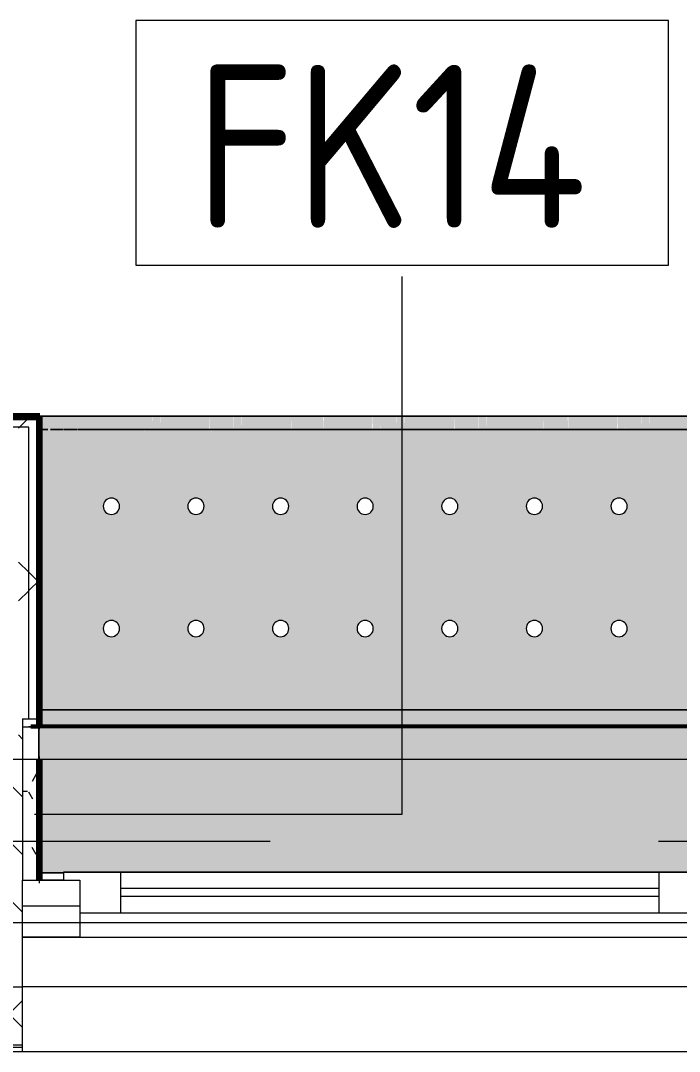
# Model space of a CAD drawing. Header units: millimetres. Extents: x -4060 to 187734, y -8553 to 29000.
# Drawn here: x 30207 to 31015, y -258 to 1006 of the extents above; entities that cross this region are included whole.
import ezdxf

# ---------------------------------------------------------------- set-up
doc = ezdxf.new("R2010")
doc.units = ezdxf.units.MM
doc.linetypes.add('Осевая', pattern=[3175, 635, -476.25, 1587.5, -476.25])
for name, color, linetype, lineweight in [('A-GLAZ', 7, 'Continuous', 9), ('A-GLAZ-1', 7, 'Continuous', 13), ('A-WALL', 7, 'Continuous', 9), ('A-WALL-IDEN', 7, 'Continuous', 9), ('I-WALL', 7, 'Continuous', 9), ('Оси-2', 7, 'Осевая', 9)]:
    doc.layers.add(name, color=color, linetype=linetype, lineweight=lineweight)
for name, color, linetype, lineweight, true_color in [('A-WALL-1', 7, 'Continuous', 9, 0xc0c0c0), ('I-WALL-17', 7, 'Continuous', 80, 0xffd2ff), ('I-WALL-4', 7, 'Continuous', 9, 0xc0c0c0), ('I-WALL-5', 7, 'Continuous', 9, 0xcbc7bf), ('I-WALL-7', 7, 'Continuous', 80, 0xff80c0), ('I-WALL-8', 7, 'Continuous', 53, 0xff80c0), ('I-WALL-9', 7, 'Continuous', 53, 0xeaa7bf), ('S-WALL-ANLY', 7, 'Continuous', 13, 0x008040), ('S-WALL-ANLY-1', 7, 'Continuous', 5, 0x008040), ('Знаки-2', 9, 'Continuous', 9, 0x808080), ('Знаки-3', 7, 'Continuous', 9, 0xd1cabb), ('Знаки-5', 7, 'Continuous', 9, 0xc1bbaf), ('Знаки-6', 7, 'Continuous', 9, 0xaba79f), ('Знаки-7', 7, 'Continuous', 9, 0xd5cdbe), ('Знаки-8', 7, 'Continuous', 9, 0xccc5b7), ('Знаки-9', 7, 'Continuous', 9, 0xd4ccbd)]:
    doc.layers.add(name, color=color, linetype=linetype, lineweight=lineweight, true_color=true_color)
doc.layers.add('Знаки-4', color=7, linetype='Continuous', lineweight=9, transparency=0.5)
doc.styles.add('GOST Common', font='GOST_Common.ttf', dxfattribs={"width": 0.9, "height": 200})
pattern_1 = [(45, (0, 0), (-106.066, 106.066), []), (135, (0, 0), (-106.066, -106.066), [])]

# ---------------------------------------------------------------- blocks, each defined once
blk = doc.blocks.new('120_Окно_СКБ_2Ст - 120_Окно_СКБ_2Ст 2800х2500_створка_-22445922-План отделки стен 1 этажа в осях 1-12')
at = {"layer": 'A-GLAZ'}
for p, q in [((1400, -57), (-1400, -57)), ((620, -107), (1280, -107)), ((1280, -117), (620, -117)), ((1350, -127), (1380, -127))]:
    blk.add_line(p, q, dxfattribs=at)
at = {"layer": 'A-GLAZ-1'}
for p, q in [((1330, -127), (1330, -57)), ((1330, -57), (1400, -57)), ((1400, -57), (1400, -127)), ((1330, -87), (570, -87)), ((620, -137), (620, -87)), ((1280, -137), (1280, -87)), ((1330, -127), (1330, -87)), ((550, -137), (1350, -137)), ((1350, -137), (550, -137)), ((1400, -127), (1330, -127)), ((1350, -127), (1330, -127)), ((1350, -137), (1350, -127))]:
    blk.add_line(p, q, dxfattribs=at)
blk = doc.blocks.new('Зашивка радиатора_ с перфорацией М4 - Зашивка радиатора_ с перфорацией М4-30943701-План отделки стен 1 этажа в осях 1-12')
at = {"layer": 'Знаки-4'}
for points in [[(2300, 380), (2300, 379), (-430, 379), (-430, 180), (2330, 180), (2330, 380)], [(1598.4, -163.9), (1591, -163.9), (1591.3, -179.9), (1611, -179.9), (1610.7, -163.9), (1601, -163.9)], [(1701, -163.9), (1691, -163.9), (1691.3, -179.9), (1711, -179.9), (1710.7, -163.9), (1703.6, -163.9)], [(1792.3, -163.9), (1791, -163.9), (1791.3, -179.9), (1811, -179.9), (1810.7, -163.9), (1793.9, -163.9)], [(1898.4, -163.9), (1891, -163.9), (1891.3, -179.9), (1911, -179.9), (1910.7, -163.9), (1901, -163.9)], [(2011, -163.9), (1991, -163.9), (1991.3, -179.9), (2011, -179.9)], [(2103.6, -163.9), (2091, -163.9), (2091.3, -179.9), (2111, -179.9), (2110.7, -163.9), (2106, -163.9)], [(2210.7, -163.9), (2191, -164.7), (2191.3, -179.9), (2211, -179.9), (2211, -163.9)]]:
    blk.add_hatch(color=256, dxfattribs=at).paths.add_polyline_path(points)
h = blk.add_hatch(color=256, dxfattribs=at)
h.paths.add_polyline_path([(62.5, 180), (-430, 180), (-430, -163.9), (2330, -163.9), (2330, 180), (154.4, 180)])
h.paths.add_polyline_path([(892.5, 90.4), (897.5, 89), (901.2, 85.4), (902.5, 80.4), (901.2, 75.4), (897.5, 71.7), (892.5, 70.4), (887.5, 71.7), (883.8, 75.4), (882.5, 80.4), (883.8, 85.4), (887.5, 89), (889.9, 90)])
h.paths.add_polyline_path([(2033.7, 90.4), (2038.7, 89), (2042.4, 85.4), (2043.7, 80.4), (2042.4, 75.4), (2038.7, 71.7), (2033.7, 70.4), (2028.7, 71.7), (2025.1, 75.4), (2023.7, 80.4), (2025.1, 85.4), (2028.7, 89), (2031.2, 90)])
h.paths.add_polyline_path([(996.2, 90.4), (1001.2, 89), (1004.9, 85.4), (1006.2, 80.4), (1004.9, 75.4), (1001.2, 71.7), (996.2, 70.4), (991.2, 71.7), (987.6, 75.4), (986.2, 80.4), (987.6, 85.4), (991.2, 89), (993.7, 90)])
h.paths.add_polyline_path([(2137.5, 90.4), (2142.5, 89), (2146.2, 85.4), (2147.5, 80.4), (2146.2, 75.4), (2142.5, 71.7), (2137.5, 70.4), (2132.5, 71.7), (2128.8, 75.4), (2127.5, 80.4), (2128.8, 85.4), (2132.5, 89), (2134.9, 90)])
h.paths.add_polyline_path([(1100, 90.4), (1105, 89), (1108.7, 85.4), (1110, 80.4), (1108.7, 75.4), (1105, 71.7), (1100, 70.4), (1095, 71.7), (1091.3, 75.4), (1090, 80.4), (1091.3, 85.4), (1095, 89), (1097.4, 90)])
h.paths.add_polyline_path([(685, 90.4), (690, 89), (693.7, 85.4), (695, 80.4), (693.7, 75.4), (690, 71.7), (685, 70.4), (680, 71.7), (676.3, 75.4), (675, 80.4), (676.3, 85.4), (680, 89), (682.4, 90)])
h.paths.add_polyline_path([(788.7, 90.4), (793.7, 89), (797.4, 85.4), (798.7, 80.4), (797.4, 75.4), (793.7, 71.7), (788.7, 70.4), (783.7, 71.7), (780.1, 75.4), (778.7, 80.4), (780.1, 85.4), (783.7, 89), (786.2, 90)])
h.paths.add_polyline_path([(581.2, 90.4), (586.2, 89), (589.9, 85.4), (591.2, 80.4), (589.9, 75.4), (586.2, 71.7), (581.2, 70.4), (576.2, 71.7), (572.6, 75.4), (571.2, 80.4), (572.6, 85.4), (576.2, 89), (578.7, 90)])
h.paths.add_polyline_path([(373.7, 90.4), (378.7, 89), (382.4, 85.4), (383.7, 80.4), (382.4, 75.4), (378.7, 71.7), (373.7, 70.4), (368.7, 71.7), (365.1, 75.4), (363.7, 80.4), (365.1, 85.4), (368.7, 89), (371.2, 90)])
h.paths.add_polyline_path([(1203.7, 90.4), (1208.7, 89), (1212.4, 85.4), (1213.7, 80.4), (1212.4, 75.4), (1208.7, 71.7), (1203.7, 70.4), (1198.7, 71.7), (1195.1, 75.4), (1193.7, 80.4), (1195.1, 85.4), (1198.7, 89), (1201.2, 90)])
h.paths.add_polyline_path([(1307.5, 90.4), (1312.5, 89), (1316.2, 85.4), (1317.5, 80.4), (1316.2, 75.4), (1312.5, 71.7), (1307.5, 70.4), (1302.5, 71.7), (1298.8, 75.4), (1297.5, 80.4), (1298.8, 85.4), (1302.5, 89), (1304.9, 90)])
h.paths.add_polyline_path([(477.5, 90.4), (482.5, 89), (486.2, 85.4), (487.5, 80.4), (486.2, 75.4), (482.5, 71.7), (477.5, 70.4), (472.5, 71.7), (468.8, 75.4), (467.5, 80.4), (468.8, 85.4), (472.5, 89), (474.9, 90)])
h.paths.add_polyline_path([(2241.2, 90.4), (2246.2, 89), (2249.9, 85.4), (2251.2, 80.4), (2249.9, 75.4), (2246.2, 71.7), (2241.2, 70.4), (2236.2, 71.7), (2232.6, 75.4), (2231.2, 80.4), (2232.6, 85.4), (2236.2, 89), (2238.7, 90)])
h.paths.add_polyline_path([(1411.2, 90.4), (1416.2, 89), (1419.9, 85.4), (1421.2, 80.4), (1419.9, 75.4), (1416.2, 71.7), (1411.2, 70.4), (1406.2, 71.7), (1402.6, 75.4), (1401.2, 80.4), (1402.6, 85.4), (1406.2, 89), (1408.7, 90)])
h.paths.add_polyline_path([(-248.8, 90.4), (-243.1, 88.5), (-240.1, 85.4), (-238.8, 80.4), (-240.1, 75.4), (-243.8, 71.7), (-248.8, 70.4), (-253.8, 71.7), (-257.4, 75.4), (-258.8, 80.4), (-257.4, 85.4), (-253.8, 89), (-251.3, 90)])
h.paths.add_polyline_path([(-352.5, 90.4), (-347.5, 89), (-343.8, 85.4), (-342.5, 80.4), (-343.8, 75.4), (-347.5, 71.7), (-352.5, 70.4), (-357.5, 71.7), (-361.2, 75.4), (-362.5, 80.4), (-361.2, 85.4), (-357.5, 89), (-355.1, 90)])
h.paths.add_polyline_path([(-41.3, 90.4), (-36.3, 89), (-32.6, 85.4), (-31.3, 80.4), (-32.6, 75.4), (-36.3, 71.7), (-41.3, 70.4), (-46.3, 71.7), (-49.9, 75.4), (-51.3, 80.4), (-49.9, 85.4), (-46.3, 89), (-43.8, 90)])
h.paths.add_polyline_path([(1930, 90.4), (1935, 89), (1938.7, 85.4), (1940, 80.4), (1938.7, 75.4), (1935, 71.7), (1930, 70.4), (1925, 71.7), (1921.3, 75.4), (1920, 80.4), (1921.3, 85.4), (1925, 89), (1927.4, 90)])
h.paths.add_polyline_path([(-145, 90.4), (-139.5, 88.6), (-136.3, 85.4), (-135, 80.4), (-136.3, 75.4), (-140, 71.7), (-145, 70.4), (-150, 71.7), (-153.7, 75.4), (-155, 80.4), (-153.7, 85.4), (-150, 89), (-147.6, 90)])
h.paths.add_polyline_path([(166.2, 90.4), (171.2, 89), (174.9, 85.4), (176.2, 80.4), (174.9, 75.4), (171.2, 71.7), (166.2, 70.4), (161.2, 71.7), (157.6, 75.4), (156.2, 80.4), (157.6, 85.4), (161.2, 89), (163.7, 90)])
h.paths.add_polyline_path([(1515, 90.4), (1520, 89), (1523.7, 85.4), (1525, 80.4), (1523.7, 75.4), (1520, 71.7), (1515, 70.4), (1510, 71.7), (1506.3, 75.4), (1505, 80.4), (1506.3, 85.4), (1510, 89), (1513, 90.1)])
h.paths.add_polyline_path([(1618.7, 90.4), (1623.7, 89), (1627.4, 85.4), (1628.7, 80.4), (1627.4, 75.4), (1623.7, 71.7), (1618.7, 70.4), (1613.7, 71.7), (1610.1, 75.4), (1608.7, 80.4), (1610.1, 85.4), (1613.7, 89), (1616.2, 90)])
h.paths.add_polyline_path([(270, 90.4), (275, 89), (278.7, 85.4), (280, 80.4), (278.7, 75.4), (275, 71.7), (270, 70.4), (265, 71.7), (261.3, 75.4), (260, 80.4), (261.3, 85.4), (265, 89), (267.4, 90)])
h.paths.add_polyline_path([(62.5, 90.4), (67.5, 89), (71.2, 85.4), (72.5, 80.4), (71.2, 75.4), (67.5, 71.7), (62.5, 70.4), (57.5, 71.7), (53.8, 75.4), (52.5, 80.4), (53.8, 85.4), (57.5, 89), (59.9, 90)])
h.paths.add_polyline_path([(1722.5, 90.4), (1727.5, 89), (1731.2, 85.4), (1732.5, 80.4), (1731.2, 75.4), (1727.5, 71.7), (1722.5, 70.4), (1717.5, 71.7), (1713.8, 75.4), (1712.5, 80.4), (1713.8, 85.4), (1717.5, 89), (1719.9, 90)])
h.paths.add_polyline_path([(1826.2, 90.4), (1831.2, 89), (1834.9, 85.4), (1836.2, 80.4), (1834.9, 75.4), (1831.2, 71.7), (1826.2, 70.4), (1821.2, 71.7), (1817.6, 75.4), (1816.2, 80.4), (1817.6, 85.4), (1821.2, 89), (1823.7, 90)])
h.paths.add_polyline_path([(1826.2, -59.6), (1831.2, -61), (1834.9, -64.6), (1836.2, -69.6), (1834.9, -74.6), (1831.2, -78.3), (1826.2, -79.6), (1821.2, -78.3), (1817.6, -74.6), (1816.2, -69.6), (1817.6, -64.6), (1821.2, -61), (1823.7, -60)])
h.paths.add_polyline_path([(1203.7, -59.6), (1208.7, -61), (1212.4, -64.6), (1213.7, -69.6), (1212.4, -74.6), (1208.7, -78.3), (1203.7, -79.6), (1198.7, -78.3), (1195.1, -74.6), (1193.7, -69.6), (1195.1, -64.6), (1198.7, -61), (1201.2, -60)])
h.paths.add_polyline_path([(2241.2, -59.6), (2246.2, -61), (2249.9, -64.6), (2251.2, -69.6), (2249.9, -74.6), (2246.2, -78.3), (2241.2, -79.6), (2236.2, -78.3), (2232.6, -74.6), (2231.2, -69.6), (2232.6, -64.6), (2236.2, -61), (2238.7, -60)])
h.paths.add_polyline_path([(-352.5, -59.6), (-347.5, -61), (-343.8, -64.6), (-342.5, -69.6), (-343.8, -74.6), (-347.5, -78.3), (-352.5, -79.6), (-357.5, -78.3), (-361.2, -74.6), (-362.5, -69.6), (-361.2, -64.6), (-357.5, -61), (-355.1, -60)])
h.paths.add_polyline_path([(892.5, -59.6), (897.5, -61), (901.2, -64.6), (902.5, -69.6), (901.2, -74.6), (897.5, -78.3), (892.1, -79.6), (887.2, -78.1), (883.8, -74.6), (882.5, -69.6), (883.8, -64.6), (887.5, -61), (889.9, -60)])
h.paths.add_polyline_path([(-248.8, -59.6), (-243.8, -61), (-240.1, -64.6), (-238.8, -69.6), (-240.1, -74.6), (-243.8, -78.3), (-248.8, -79.6), (-254.1, -78.1), (-257.4, -74.6), (-258.8, -69.6), (-257.4, -64.6), (-253.8, -61), (-251.3, -60)])
h.paths.add_polyline_path([(996.2, -59.6), (1001.2, -61), (1004.9, -64.6), (1006.2, -69.6), (1004.9, -74.6), (1001.2, -78.3), (996.2, -79.6), (991.2, -78.3), (987.6, -74.6), (986.2, -69.6), (987.6, -64.6), (991.2, -61), (993.7, -60)])
h.paths.add_polyline_path([(1100, -59.6), (1105, -61), (1108.7, -64.6), (1110, -69.6), (1108.7, -74.6), (1105, -78.3), (1100, -79.6), (1095, -78.3), (1091.3, -74.6), (1090, -69.6), (1091.3, -64.6), (1095, -61), (1097.4, -60)])
h.paths.add_polyline_path([(1618.7, -59.6), (1623.7, -61), (1627.4, -64.6), (1628.7, -69.6), (1627.4, -74.6), (1623.7, -78.3), (1618.7, -79.6), (1613.7, -78.3), (1610.1, -74.6), (1608.7, -69.6), (1610.1, -64.6), (1613.7, -61), (1616.2, -60)])
h.paths.add_polyline_path([(1411.2, -59.6), (1416.2, -61), (1419.9, -64.6), (1421.2, -69.6), (1419.9, -74.6), (1416.2, -78.3), (1411.2, -79.6), (1406.2, -78.3), (1402.6, -74.6), (1401.2, -69.6), (1402.6, -64.6), (1406.2, -61), (1408.7, -60)])
h.paths.add_polyline_path([(1515, -59.6), (1520, -61), (1523.7, -64.6), (1525, -69.6), (1523.7, -74.6), (1520, -78.3), (1515, -79.6), (1510, -78.3), (1506.3, -74.6), (1505, -69.6), (1506.3, -64.6), (1510, -61), (1513, -59.9)])
h.paths.add_polyline_path([(1722.5, -59.6), (1727.5, -61), (1731.2, -64.6), (1732.5, -69.6), (1731.2, -74.6), (1727.5, -78.3), (1722.5, -79.6), (1717.5, -78.3), (1713.8, -74.6), (1712.5, -69.6), (1713.8, -64.6), (1717.5, -61), (1719.9, -60)])
h.paths.add_polyline_path([(2137.5, -59.6), (2142.5, -61), (2146.2, -64.6), (2147.5, -69.6), (2146.2, -74.6), (2142.5, -78.3), (2137.5, -79.6), (2132.5, -78.3), (2128.8, -74.6), (2127.5, -69.6), (2128.8, -64.6), (2132.5, -61), (2134.9, -60)])
h.paths.add_polyline_path([(1307.5, -59.6), (1312.5, -61), (1316.2, -64.6), (1317.5, -69.6), (1316.2, -74.6), (1312.5, -78.3), (1307.5, -79.6), (1302.5, -78.3), (1298.8, -74.6), (1297.5, -69.6), (1298.8, -64.6), (1302.5, -61), (1304.9, -60)])
h.paths.add_polyline_path([(788.7, -59.6), (793.7, -61), (797.4, -64.6), (798.7, -69.6), (797.4, -74.6), (793.7, -78.3), (788.7, -79.6), (783.4, -78.1), (780.1, -74.6), (778.7, -69.6), (780.1, -64.6), (783.7, -61), (786.2, -60)])
h.paths.add_polyline_path([(2033.7, -59.6), (2038.7, -61), (2042.4, -64.6), (2043.7, -69.6), (2042.4, -74.6), (2038.7, -78.3), (2033.7, -79.6), (2028.7, -78.3), (2025.1, -74.6), (2023.7, -69.6), (2025.1, -64.6), (2028.7, -61), (2031.2, -60)])
h.paths.add_polyline_path([(-145, -59.6), (-140, -61), (-136.3, -64.6), (-135, -69.6), (-136.3, -74.6), (-140, -78.3), (-145, -79.6), (-150, -78.3), (-153.7, -74.6), (-155, -69.6), (-153.7, -64.6), (-150, -61), (-147.6, -60)])
h.paths.add_polyline_path([(477.5, -59.6), (482.5, -61), (486.2, -64.6), (487.5, -69.6), (486.2, -74.6), (482.5, -78.3), (477.5, -79.6), (472.2, -78.1), (468.8, -74.6), (467.5, -69.6), (468.8, -64.6), (472.5, -61), (474.9, -60)])
h.paths.add_polyline_path([(-41.3, -59.6), (-36.3, -61), (-32.6, -64.6), (-31.3, -69.6), (-32.6, -74.6), (-36.3, -78.3), (-41.3, -79.6), (-46.6, -78.1), (-49.9, -74.6), (-51.3, -69.6), (-49.9, -64.6), (-46.3, -61), (-43.8, -60)])
h.paths.add_polyline_path([(166.2, -59.6), (171.2, -61), (174.9, -64.6), (176.2, -69.6), (174.9, -74.6), (171.2, -78.3), (166.2, -79.6), (160.9, -78.1), (157.6, -74.6), (156.2, -69.6), (157.6, -64.6), (161.2, -61), (163.7, -60)])
h.paths.add_polyline_path([(581.2, -59.6), (586.2, -61), (589.9, -64.6), (591.2, -69.6), (589.9, -74.6), (586.2, -78.3), (581.2, -79.6), (575.9, -78.1), (572.6, -74.6), (571.2, -69.6), (572.6, -64.6), (576.2, -61), (578.9, -59.9)])
h.paths.add_polyline_path([(270, -59.6), (275, -61), (278.7, -64.6), (280, -69.6), (278.7, -74.6), (275, -78.3), (269.6, -79.6), (264.7, -78.1), (261.3, -74.6), (260, -69.6), (261.3, -64.6), (265, -61), (267.4, -60)])
h.paths.add_polyline_path([(373.7, -59.6), (378.7, -61), (382.4, -64.6), (383.7, -69.6), (382.4, -74.6), (378.7, -78.3), (373.3, -79.6), (368.4, -78.1), (365.1, -74.6), (363.7, -69.6), (365.1, -64.6), (368.7, -61), (371.2, -60)])
h.paths.add_polyline_path([(62.5, -59.6), (67.5, -61), (71.2, -64.6), (72.5, -69.6), (71.2, -74.6), (67.5, -78.3), (62.5, -79.6), (57.2, -78.1), (53.8, -74.6), (52.5, -69.6), (53.8, -64.6), (57.5, -61), (59.9, -60)])
h.paths.add_polyline_path([(685, -59.6), (690, -61), (693.7, -64.6), (695, -69.6), (693.7, -74.6), (690, -78.3), (684.6, -79.6), (679.7, -78.1), (676.3, -74.6), (675, -69.6), (676.3, -64.6), (680, -61), (682.4, -60)])
h.paths.add_polyline_path([(1930, -59.6), (1935, -61), (1938.7, -64.6), (1940, -69.6), (1938.7, -74.6), (1935, -78.3), (1930, -79.6), (1925, -78.3), (1921.3, -74.6), (1920, -69.6), (1921.3, -64.6), (1925, -61), (1927.4, -60)])
h = blk.add_hatch(color=256, dxfattribs=at)
h.paths.add_polyline_path([(1081, -163.9), (1021, -163.9), (1021, -179.9), (1081, -179.9)])
h.paths.add_polyline_path([(2318, -163.9), (2221, -164.5), (2221, -179.9), (2330, -179), (2330, -163.9), (2318.5, -163.9)])
h.paths.add_polyline_path([(1681, -163.9), (1621, -163.9), (1621, -179.9), (1681, -179.9)])
h.paths.add_polyline_path([(-368, -163.9), (-430, -163.9), (-429.1, -179.9), (-319, -179.9), (-319, -163.9), (-362.2, -163.9)])
h.paths.add_polyline_path([(1481, -163.9), (1421, -163.9), (1421, -179.9), (1481, -179.9)])
h.paths.add_polyline_path([(1581, -163.9), (1521, -163.9), (1521, -179.9), (1581, -179.9)])
h.paths.add_polyline_path([(1381, -163.9), (1321, -163.9), (1321, -179.9), (1381, -179.9)])
h.paths.add_polyline_path([(1767.8, -163.9), (1721, -163.9), (1721, -179.9), (1781, -179.9), (1781, -163.9)])
h.paths.add_polyline_path([(1281, -163.9), (1221, -163.9), (1221, -179.9), (1281, -179.9)])
h.paths.add_polyline_path([(1852.7, -163.9), (1821, -163.9), (1821, -179.9), (1881, -179.9), (1881, -163.9)])
h.paths.add_polyline_path([(-279, -163.9), (-279, -179.9), (-219, -179.9), (-219, -163.9), (-270.2, -163.9)])
h.paths.add_polyline_path([(1181, -163.9), (1121, -163.9), (1121, -179.9), (1181, -179.9)])
h.paths.add_polyline_path([(1930, -163.9), (1921, -163.9), (1921, -179.9), (1981, -179.9), (1981, -163.9), (1937.6, -163.9)])
h.paths.add_polyline_path([(-179, -163.9), (-179, -179.9), (-119, -179.9), (-119, -163.9), (-147.6, -163.9)])
h.paths.add_polyline_path([(-79, -163.9), (-79, -179.9), (-19, -179.9), (-19, -163.9), (-41.3, -163.9)])
h.paths.add_polyline_path([(21, -163.9), (21, -179.9), (81, -179.9), (81, -163.9), (62.5, -163.9)])
h.paths.add_polyline_path([(121, -163.9), (121, -179.9), (181, -179.9), (181, -163.9), (154.4, -163.9)])
h.paths.add_polyline_path([(221, -163.9), (221, -179.9), (281, -179.9), (281, -163.9), (239.3, -163.9)])
h.paths.add_polyline_path([(321, -163.9), (321, -179.9), (381, -179.9), (381, -163.9), (324.2, -163.9)])
h.paths.add_polyline_path([(421, -163.9), (421, -179.9), (481, -179.9), (481, -163.9), (477.5, -163.9)])
h.paths.add_polyline_path([(2181, -163.9), (2121, -164.2), (2121, -179.9), (2181, -179.9), (2181, -165.3)])
h.paths.add_polyline_path([(521, -163.9), (521, -179.9), (581, -179.9), (581, -163.9), (578.9, -163.9)])
h.paths.add_polyline_path([(2021, -163.9), (2021, -179.9), (2081, -179.9), (2081, -163.9), (2022.5, -163.9)])
h.paths.add_polyline_path([(621, -163.9), (621, -179.9), (681, -179.9), (681, -163.9), (663.9, -163.9)])
h.paths.add_polyline_path([(721, -163.9), (721, -179.9), (781, -179.9), (781, -163.9), (748.8, -163.9)])
h.paths.add_polyline_path([(921, -163.9), (921, -179.9), (981, -179.9), (981, -163.9)])
h.paths.add_polyline_path([(821, -163.9), (821, -179.9), (881, -179.9), (881, -163.9), (833.7, -163.9)])
h = blk.add_hatch(color=256, dxfattribs=at)
h.paths.add_polyline_path([(1583.7, -163.9), (1581, -163.9), (1581.7, -179.9), (1591, -179.9), (1591, -163.9), (1586.9, -163.9)])
h.paths.add_polyline_path([(1611, -163.9), (1611, -179.9), (1621, -179.9), (1620.3, -163.9), (1615.1, -163.9)])
h = blk.add_hatch(color=256, dxfattribs=at)
h.paths.add_polyline_path([(1683.7, -163.9), (1681, -163.9), (1681.7, -179.9), (1691, -179.9), (1691, -163.9), (1686.9, -163.9)])
h.paths.add_polyline_path([(1720.3, -163.9), (1711, -163.9), (1711, -179.9), (1721, -179.9), (1721, -163.9)])
h = blk.add_hatch(color=256, dxfattribs=at)
h.paths.add_polyline_path([(1811, -163.9), (1811, -179.9), (1821, -179.9), (1820.3, -163.9), (1815.1, -163.9)])
h.paths.add_polyline_path([(1786.9, -163.9), (1781, -163.9), (1781.7, -179.9), (1791, -179.9), (1791, -163.9)])
h = blk.add_hatch(color=256, dxfattribs=at)
h.paths.add_polyline_path([(1915.1, -163.9), (1911, -163.9), (1911, -179.9), (1921, -179.9), (1920.3, -163.9), (1918.3, -163.9)])
h.paths.add_polyline_path([(1886.9, -163.9), (1881, -163.9), (1881.7, -179.9), (1891, -179.9), (1891, -163.9)])
h = blk.add_hatch(color=256, dxfattribs=at)
h.paths.add_polyline_path([(2015.1, -163.9), (2011, -163.9), (2011, -179.9), (2021, -179.9), (2020.3, -163.9), (2018.3, -163.9)])
h.paths.add_polyline_path([(1991, -163.9), (1981, -163.9), (1981.7, -179.9), (1991, -179.9)])
h = blk.add_hatch(color=256, dxfattribs=at)
h.paths.add_polyline_path([(2111, -163.9), (2111, -179.9), (2121, -179.9), (2120.3, -163.9), (2115.1, -163.9)])
h.paths.add_polyline_path([(2086.9, -163.9), (2081, -163.9), (2081.7, -179.9), (2091, -179.9), (2091, -163.9)])
h = blk.add_hatch(color=256, dxfattribs=at)
h.paths.add_polyline_path([(2221, -163.9), (2211, -163.9), (2211, -179.9), (2221, -179.9), (2221, -164.5)])
h.paths.add_polyline_path([(2183.7, -163.9), (2181, -163.9), (2181.7, -179.9), (2191, -179.9), (2191, -163.9), (2186.9, -163.9)])
at = {"layer": 'Знаки-2'}
for p, q in [((2330, 380), (2300, 380)), ((2330, 191), (2330, 241)), ((-430, 180), (2330, 180)), ((2330, 180), (-430, 180)), ((-430, -179.9), (2330.2, -179.9))]:
    blk.add_line(p, q, dxfattribs=at)
for centre, start, end in [((1618.7, 80.4), 0, 180), ((1722.5, 80.4), 0, 180), ((1826.2, 80.4), 0, 180), ((1930, 80.4), 0, 180), ((2033.7, 80.4), 0, 180), ((2137.5, 80.4), 0, 180), ((2241.2, 80.4), 0, 180), ((1618.7, 80.4), 180, 0), ((1722.5, 80.4), 180, 0), ((1826.2, 80.4), 180, 360), ((1930, 80.4), 180, 0), ((2033.7, 80.4), 180, 0), ((2137.5, 80.4), 180, 0), ((2241.2, 80.4), 180, 0), ((1618.7, -69.6), 0, 180), ((1722.5, -69.6), 0, 180), ((1826.2, -69.6), 0, 180), ((1930, -69.6), 0, 180), ((2033.7, -69.6), 0, 180), ((2137.5, -69.6), 0, 180), ((2241.2, -69.6), 0, 180), ((1618.7, -69.6), 180, 0), ((1722.5, -69.6), 180, 0), ((1826.2, -69.6), 180, 0), ((1930, -69.6), 180, 0), ((2033.7, -69.6), 180, 0), ((2137.5, -69.6), 180, 0), ((2241.2, -69.6), 180, 0)]:
    blk.add_arc(centre, 10, start, end, dxfattribs=at)
at = {"layer": 'Знаки-3'}
for p, q in [((1591, -163.9), (1581.7, -163.9)), ((1591, -163.9), (1595.8, -163.9)), ((1595.8, -163.9), (1591, -163.9)), ((1596, -163.9), (1606, -163.9)), ((1606, -163.9), (1596, -163.9)), ((1606.2, -163.9), (1611, -163.9)), ((1611, -163.9), (1606.2, -163.9)), ((1620.3, -163.9), (1611, -163.9)), ((1682.9, -163.9), (1681.7, -163.9)), ((1691, -163.9), (1683.7, -163.9)), ((1691, -163.9), (1695.8, -163.9)), ((1695.8, -163.9), (1691, -163.9)), ((1696, -163.9), (1706, -163.9)), ((1706, -163.9), (1696, -163.9)), ((1706.2, -163.9), (1711, -163.9)), ((1711, -163.9), (1706.2, -163.9)), ((1720.3, -163.9), (1711, -163.9)), ((1791, -163.9), (1781.7, -163.9)), ((1792.3, -163.9), (1795.8, -163.9)), ((1795.8, -163.9), (1792.3, -163.9)), ((1796, -163.9), (1806, -163.9)), ((1806, -163.9), (1796, -163.9)), ((1806.2, -163.9), (1809.7, -163.9)), ((1809.7, -163.9), (1806.2, -163.9)), ((1820.3, -163.9), (1811, -163.9)), ((1891, -163.9), (1881.7, -163.9)), ((1891, -163.9), (1893.9, -163.9)), ((1891.3, -163.9), (1891, -163.9)), ((1895.8, -163.9), (1891.3, -163.9)), ((1893.9, -163.9), (1895.8, -163.9)), ((1896, -163.9), (1903.6, -163.9)), ((1898.4, -163.9), (1896, -163.9)), ((1906, -163.9), (1898.4, -163.9)), ((1903.6, -163.9), (1906, -163.9)), ((1906.2, -163.9), (1911, -163.9)), ((1908.1, -163.9), (1906.2, -163.9)), ((1911, -163.9), (1908.1, -163.9)), ((1920.3, -163.9), (1911, -163.9)), ((1991, -163.9), (1981.7, -163.9)), ((1991, -163.9), (1995.8, -163.9)), ((1995.8, -163.9), (1991, -163.9)), ((1996, -163.9), (2006, -163.9)), ((2006, -163.9), (1996, -163.9)), ((2006.2, -163.9), (2011, -163.9)), ((2011, -163.9), (2006.2, -163.9)), ((2020.3, -163.9), (2011, -163.9)), ((2091, -163.9), (2081.7, -163.9)), ((2092.3, -163.9), (2095.8, -163.9)), ((2095.8, -163.9), (2092.3, -163.9)), ((2096, -163.9), (2101, -163.9)), ((2106, -163.9), (2096, -163.9)), ((2101, -163.9), (2106, -163.9)), ((2106.2, -163.9), (2107.5, -163.9)), ((2107.5, -163.9), (2106.2, -163.9)), ((2108.1, -163.9), (2109.7, -163.9)), ((2109.7, -163.9), (2108.1, -163.9)), ((2117.4, -163.9), (2111, -163.9)), ((2120.3, -163.9), (2118.3, -163.9)), ((2183.6, -163.9), (2181.7, -163.9)), ((2191, -163.9), (2183.7, -163.9)), ((2191, -163.9), (2192.3, -163.9)), ((2192.3, -163.9), (2191, -163.9)), ((2192.3, -163.9), (2195.8, -163.9)), ((2195.8, -163.9), (2192.3, -163.9)), ((2196, -163.9), (2200.2, -163.9)), ((2198.4, -163.9), (2196, -163.9)), ((2200.2, -163.9), (2198.4, -163.9)), ((2201, -163.9), (2206, -163.9)), ((2206, -163.9), (2201, -163.9)), ((2206.2, -163.9), (2211, -163.9)), ((2211, -163.9), (2206.2, -163.9)), ((2220.3, -163.9), (2211, -163.9)), ((1581.7, -179.9), (1591, -179.9)), ((1591, -179.9), (1595.8, -179.9)), ((1591.3, -179.9), (1591, -179.9)), ((1595.8, -179.9), (1591.3, -179.9)), ((1596, -179.9), (1598.4, -179.9)), ((1598.4, -179.9), (1596, -179.9)), ((1598.4, -179.9), (1606, -179.9)), ((1606, -179.9), (1598.4, -179.9)), ((1606.2, -179.9), (1610.7, -179.9)), ((1611, -179.9), (1606.2, -179.9)), ((1610.7, -179.9), (1611, -179.9)), ((1611, -179.9), (1620.3, -179.9)), ((1681.7, -179.9), (1682.9, -179.9)), ((1683.7, -179.9), (1691, -179.9)), ((1691, -179.9), (1695.8, -179.9)), ((1691.3, -179.9), (1691, -179.9)), ((1695.8, -179.9), (1691.3, -179.9)), ((1696, -179.9), (1706, -179.9)), ((1698.4, -179.9), (1696, -179.9)), ((1706, -179.9), (1698.4, -179.9)), ((1706.2, -179.9), (1711, -179.9)), ((1708.1, -179.9), (1706.2, -179.9)), ((1711, -179.9), (1708.1, -179.9)), ((1711, -179.9), (1720.3, -179.9)), ((1781.7, -179.9), (1791, -179.9)), ((1792.3, -179.9), (1795.8, -179.9)), ((1795.8, -179.9), (1792.3, -179.9)), ((1796, -179.9), (1806, -179.9)), ((1806, -179.9), (1796, -179.9)), ((1806.2, -179.9), (1809.7, -179.9)), ((1809.7, -179.9), (1806.2, -179.9)), ((1811, -179.9), (1820.3, -179.9)), ((1881.7, -179.9), (1891, -179.9)), ((1891, -179.9), (1895.8, -179.9)), ((1895.8, -179.9), (1891, -179.9)), ((1896, -179.9), (1898.4, -179.9)), ((1906, -179.9), (1896, -179.9)), ((1898.4, -179.9), (1906, -179.9)), ((1906.2, -179.9), (1908.1, -179.9)), ((1911, -179.9), (1906.2, -179.9)), ((1908.1, -179.9), (1911, -179.9)), ((1911, -179.9), (1920.3, -179.9)), ((1981.7, -179.9), (1991, -179.9)), ((1991, -179.9), (1995.8, -179.9)), ((1995.8, -179.9), (1991, -179.9)), ((1996, -179.9), (2006, -179.9)), ((2006, -179.9), (1996, -179.9)), ((2006.2, -179.9), (2011, -179.9)), ((2011, -179.9), (2006.2, -179.9)), ((2011, -179.9), (2020.3, -179.9)), ((2081.7, -179.9), (2091, -179.9)), ((2092.3, -179.9), (2095.8, -179.9)), ((2095.8, -179.9), (2092.3, -179.9)), ((2096, -179.9), (2106, -179.9)), ((2106, -179.9), (2096, -179.9)), ((2106.2, -179.9), (2107.5, -179.9)), ((2107.5, -179.9), (2106.2, -179.9)), ((2108.1, -179.9), (2109.7, -179.9)), ((2109.7, -179.9), (2108.1, -179.9)), ((2111, -179.9), (2120.3, -179.9)), ((2181.7, -179.9), (2191, -179.9)), ((2191, -179.9), (2192.3, -179.9)), ((2191.3, -179.9), (2191, -179.9)), ((2192.3, -179.9), (2191.3, -179.9)), ((2192.3, -179.9), (2195.8, -179.9)), ((2193.9, -179.9), (2192.3, -179.9)), ((2195.8, -179.9), (2193.9, -179.9)), ((2196, -179.9), (2206, -179.9)), ((2198.4, -179.9), (2196, -179.9)), ((2201, -179.9), (2198.4, -179.9)), ((2203.6, -179.9), (2201, -179.9)), ((2206, -179.9), (2203.6, -179.9)), ((2206.2, -179.9), (2211, -179.9)), ((2208.1, -179.9), (2206.2, -179.9)), ((2209.7, -179.9), (2208.1, -179.9)), ((2211, -179.9), (2209.7, -179.9)), ((2211, -179.9), (2220.3, -179.9))]:
    blk.add_line(p, q, dxfattribs=at)
at = {"layer": 'Знаки-5'}
for p, q in [((2330, 380), (2330, 241)), ((2330, 191), (2330, 180)), ((2330, 180), (-430, 180)), ((-430, 180), (2330, 180)), ((1581, -163.9), (1521, -163.9)), ((1581, -163.9), (1583.7, -163.9)), ((1591, -163.9), (1581, -163.9)), ((1583.7, -163.9), (1591, -163.9)), ((1591, -163.9), (1611, -163.9)), ((1611, -163.9), (1591, -163.9)), ((1611, -163.9), (1621, -163.9)), ((1621, -163.9), (1611, -163.9)), ((1681, -163.9), (1621, -163.9)), ((1681, -163.9), (1721, -163.9)), ((1721, -163.9), (1681, -163.9)), ((1781, -163.9), (1721, -163.9)), ((1781, -163.9), (1818.3, -163.9)), ((1801, -163.9), (1781, -163.9)), ((1818.3, -163.9), (1801, -163.9)), ((1818.3, -163.9), (1821, -163.9)), ((1821, -163.9), (1818.3, -163.9)), ((1881, -163.9), (1821, -163.9)), ((1881, -163.9), (1891, -163.9)), ((1891, -163.9), (1881, -163.9)), ((1891, -163.9), (1911, -163.9)), ((1911, -163.9), (1891, -163.9)), ((1911, -163.9), (1921, -163.9)), ((1921, -163.9), (1911, -163.9)), ((1981, -163.9), (1921, -163.9)), ((1981, -163.9), (2021, -163.9)), ((2021, -163.9), (1981, -163.9)), ((2081, -163.9), (2021, -163.9)), ((2081, -163.9), (2117.5, -163.9)), ((2117.5, -163.9), (2081, -163.9)), ((2118.3, -163.9), (2121, -163.9)), ((2121, -163.9), (2118.3, -163.9)), ((2181, -163.9), (2121, -163.9)), ((2181, -163.9), (2183.6, -163.9)), ((2183.6, -163.9), (2181, -163.9)), ((2183.7, -163.9), (2191, -163.9)), ((2191, -163.9), (2183.7, -163.9)), ((2191, -163.9), (2200.2, -163.9)), ((2200.2, -163.9), (2191, -163.9)), ((2201, -163.9), (2209.7, -163.9)), ((2211, -163.9), (2201, -163.9)), ((2209.7, -163.9), (2211, -163.9)), ((2211, -163.9), (2221, -163.9)), ((2221, -163.9), (2211, -163.9)), ((2282.9, -163.9), (2221, -163.9)), ((2299.2, -163.9), (2283.5, -163.9)), ((2315.7, -163.9), (2300, -163.9)), ((2330, -163.9), (2319, -163.9)), ((1521, -179.9), (1581, -179.9)), ((1581, -179.9), (1583.7, -179.9)), ((1591, -179.9), (1581, -179.9)), ((1583.7, -179.9), (1591, -179.9)), ((1591, -179.9), (1611, -179.9)), ((1611, -179.9), (1591, -179.9)), ((1611, -179.9), (1621, -179.9)), ((1621, -179.9), (1611, -179.9)), ((1621, -179.9), (1681, -179.9)), ((1681, -179.9), (1721, -179.9)), ((1721, -179.9), (1681, -179.9)), ((1721, -179.9), (1781, -179.9)), ((1781, -179.9), (1821, -179.9)), ((1821, -179.9), (1781, -179.9)), ((1821, -179.9), (1881, -179.9)), ((1881, -179.9), (1891, -179.9)), ((1891, -179.9), (1881, -179.9)), ((1891, -179.9), (1911, -179.9)), ((1901, -179.9), (1891, -179.9)), ((1911, -179.9), (1901, -179.9)), ((1911, -179.9), (1921, -179.9)), ((1921, -179.9), (1911, -179.9)), ((1921, -179.9), (1981, -179.9)), ((1981, -179.9), (2021, -179.9)), ((2021, -179.9), (1981, -179.9)), ((2021, -179.9), (2081, -179.9)), ((2081, -179.9), (2121, -179.9)), ((2121, -179.9), (2081, -179.9)), ((2121, -179.9), (2181, -179.9)), ((2181, -179.9), (2191, -179.9)), ((2191, -179.9), (2181, -179.9)), ((2191, -179.9), (2192.3, -179.9)), ((2211, -179.9), (2191, -179.9)), ((2192.3, -179.9), (2203.6, -179.9)), ((2203.6, -179.9), (2211, -179.9)), ((2211, -179.9), (2221, -179.9)), ((2221, -179.9), (2211, -179.9)), ((2221, -179.9), (2330, -179.9))]:
    blk.add_line(p, q, dxfattribs=at)
at = {"layer": 'Знаки-6'}
for p, q in [((2300, 380), (2330, 380)), ((2330, 241), (2330, 191)), ((-384.5, -163.9), (2282.9, -163.9)), ((2283.5, -163.9), (2299.2, -163.9)), ((2300, -163.9), (2315.7, -163.9)), ((2319, -163.9), (2330, -163.9)), ((2330.2, -179.9), (-430, -179.9)), ((2330, -179.9), (-430, -179.9))]:
    blk.add_line(p, q, dxfattribs=at)
for centre, start, end in [((1618.7, 80.4), 0, 180), ((1722.5, 80.4), 0, 180), ((1826.2, 80.4), 0, 180), ((1930, 80.4), 0, 180), ((2033.7, 80.4), 0, 180), ((2137.5, 80.4), 0, 180), ((2241.2, 80.4), 0, 180), ((1618.7, 80.4), 180, 360), ((1722.5, 80.4), 180, 360), ((1826.2, 80.4), 180, 360), ((1930, 80.4), 180, 360), ((2033.7, 80.4), 180, 360), ((2137.5, 80.4), 180, 360), ((2241.2, 80.4), 180, 360), ((1618.7, -69.6), 0, 180), ((1722.5, -69.6), 0, 180), ((1826.2, -69.6), 0, 180), ((1930, -69.6), 0, 180), ((2033.7, -69.6), 0, 180), ((2137.5, -69.6), 0, 180), ((2241.2, -69.6), 0, 180), ((1618.7, -69.6), 180, 360), ((1722.5, -69.6), 180, 360), ((1826.2, -69.6), 180, 360), ((1930, -69.6), 180, 360), ((2033.7, -69.6), 180, 360), ((2137.5, -69.6), 180, 360), ((2241.2, -69.6), 180, 360)]:
    blk.add_arc(centre, 10, start, end, dxfattribs=at)
at = {"layer": 'Знаки-7'}
for p, q in [((1595.8, -163.9), (1592.3, -163.9)), ((1606, -163.9), (1596, -163.9)), ((1609.7, -163.9), (1606.2, -163.9)), ((1695.8, -163.9), (1692.3, -163.9)), ((1706, -163.9), (1696, -163.9)), ((1709.7, -163.9), (1706.2, -163.9)), ((1795.8, -163.9), (1792.3, -163.9)), ((1806, -163.9), (1796, -163.9)), ((1809.7, -163.9), (1806.2, -163.9)), ((1895.8, -163.9), (1892.3, -163.9)), ((1906, -163.9), (1896, -163.9)), ((1909.7, -163.9), (1906.2, -163.9)), ((1995.8, -163.9), (1992.3, -163.9)), ((2006, -163.9), (1996, -163.9)), ((2009.7, -163.9), (2006.2, -163.9)), ((2095.8, -163.9), (2092.3, -163.9)), ((2106, -163.9), (2096, -163.9)), ((2107.4, -163.9), (2106.2, -163.9)), ((2109.7, -163.9), (2108.1, -163.9)), ((2192.3, -163.9), (2192.3, -163.9)), ((2192.3, -163.9), (2192.3, -163.9)), ((2195.8, -163.9), (2192.4, -163.9)), ((2200.2, -163.9), (2196, -163.9)), ((2206, -163.9), (2201, -163.9)), ((2209.7, -163.9), (2206.2, -163.9)), ((1592.3, -179.9), (1595.8, -179.9)), ((1596, -179.9), (1606, -179.9)), ((1606.2, -179.9), (1609.7, -179.9)), ((1692.3, -179.9), (1695.8, -179.9)), ((1696, -179.9), (1706, -179.9)), ((1706.2, -179.9), (1709.7, -179.9)), ((1792.3, -179.9), (1795.8, -179.9)), ((1796, -179.9), (1806, -179.9)), ((1806.2, -179.9), (1809.7, -179.9)), ((1892.3, -179.9), (1895.8, -179.9)), ((1896, -179.9), (1906, -179.9)), ((1906.2, -179.9), (1909.7, -179.9)), ((1992.3, -179.9), (1995.8, -179.9)), ((1996, -179.9), (2006, -179.9)), ((2006.2, -179.9), (2009.7, -179.9)), ((2092.3, -179.9), (2095.8, -179.9)), ((2096, -179.9), (2106, -179.9)), ((2106.2, -179.9), (2107.4, -179.9)), ((2108.1, -179.9), (2109.7, -179.9)), ((2192.3, -179.9), (2192.3, -179.9)), ((2192.3, -179.9), (2192.3, -179.9)), ((2192.4, -179.9), (2195.8, -179.9)), ((2196, -179.9), (2206, -179.9)), ((2206.2, -179.9), (2209.7, -179.9))]:
    blk.add_line(p, q, dxfattribs=at)
at = {"layer": 'Знаки-8'}
for p, q in [((1581, -163.9), (1591, -163.9)), ((1591, -163.9), (1581, -163.9)), ((1592.3, -163.9), (1595.8, -163.9)), ((1595.8, -163.9), (1592.3, -163.9)), ((1596, -163.9), (1606, -163.9)), ((1606, -163.9), (1596, -163.9)), ((1606.2, -163.9), (1609.7, -163.9)), ((1609.7, -163.9), (1606.2, -163.9)), ((1611, -163.9), (1621, -163.9)), ((1621, -163.9), (1611, -163.9)), ((1681, -163.9), (1691, -163.9)), ((1691, -163.9), (1681, -163.9)), ((1691, -163.9), (1695.8, -163.9)), ((1695.8, -163.9), (1691, -163.9)), ((1696, -163.9), (1706, -163.9)), ((1706, -163.9), (1696, -163.9)), ((1706.2, -163.9), (1711, -163.9)), ((1711, -163.9), (1706.2, -163.9)), ((1711, -163.9), (1721, -163.9)), ((1721, -163.9), (1711, -163.9)), ((1781, -163.9), (1791, -163.9)), ((1791, -163.9), (1781, -163.9)), ((1791, -163.9), (1795.8, -163.9)), ((1795.8, -163.9), (1791, -163.9)), ((1796, -163.9), (1806, -163.9)), ((1806, -163.9), (1796, -163.9)), ((1806.2, -163.9), (1811, -163.9)), ((1811, -163.9), (1806.2, -163.9)), ((1811, -163.9), (1821, -163.9)), ((1821, -163.9), (1811, -163.9)), ((1881, -163.9), (1891, -163.9)), ((1891, -163.9), (1881, -163.9)), ((1892.3, -163.9), (1895.8, -163.9)), ((1895.8, -163.9), (1892.3, -163.9)), ((1896, -163.9), (1906, -163.9)), ((1906, -163.9), (1896, -163.9)), ((1906.2, -163.9), (1909.7, -163.9)), ((1909.7, -163.9), (1906.2, -163.9)), ((1911, -163.9), (1921, -163.9)), ((1921, -163.9), (1911, -163.9)), ((1981, -163.9), (1991, -163.9)), ((1991, -163.9), (1981, -163.9)), ((1991, -163.9), (1995.8, -163.9)), ((1995.8, -163.9), (1991, -163.9)), ((1996, -163.9), (2006, -163.9)), ((2006, -163.9), (1996, -163.9)), ((2006.2, -163.9), (2011, -163.9)), ((2011, -163.9), (2006.2, -163.9)), ((2011, -163.9), (2021, -163.9)), ((2021, -163.9), (2011, -163.9)), ((2081, -163.9), (2091, -163.9)), ((2091, -163.9), (2081, -163.9)), ((2091, -163.9), (2095.8, -163.9)), ((2095.8, -163.9), (2091, -163.9)), ((2096, -163.9), (2106, -163.9)), ((2106, -163.9), (2096, -163.9)), ((2106.2, -163.9), (2111, -163.9)), ((2111, -163.9), (2106.2, -163.9)), ((2111, -163.9), (2117.5, -163.9)), ((2117.5, -163.9), (2111, -163.9)), ((2118.3, -163.9), (2121, -163.9)), ((2121, -163.9), (2118.3, -163.9)), ((2181, -163.9), (2183.6, -163.9)), ((2183.6, -163.9), (2181, -163.9)), ((2183.7, -163.9), (2191, -163.9)), ((2191, -163.9), (2183.7, -163.9)), ((2192.3, -163.9), (2195.8, -163.9)), ((2195.8, -163.9), (2192.3, -163.9)), ((2196, -163.9), (2200.2, -163.9)), ((2200.2, -163.9), (2196, -163.9)), ((2201, -163.9), (2206, -163.9)), ((2206, -163.9), (2201, -163.9)), ((2206.2, -163.9), (2209.7, -163.9)), ((2209.7, -163.9), (2206.2, -163.9)), ((2211, -163.9), (2221, -163.9)), ((2221, -163.9), (2211, -163.9)), ((2330, -163.9), (2330, -179)), ((1581, -179.9), (1591, -179.9)), ((1591, -179.9), (1581, -179.9)), ((1592.3, -179.9), (1595.8, -179.9)), ((1595.8, -179.9), (1592.3, -179.9)), ((1596, -179.9), (1606, -179.9)), ((1606, -179.9), (1596, -179.9)), ((1606.2, -179.9), (1609.7, -179.9)), ((1609.7, -179.9), (1606.2, -179.9)), ((1611, -179.9), (1621, -179.9)), ((1621, -179.9), (1611, -179.9)), ((1681, -179.9), (1691, -179.9)), ((1691, -179.9), (1681, -179.9)), ((1691, -179.9), (1695.8, -179.9)), ((1695.8, -179.9), (1691, -179.9)), ((1696, -179.9), (1706, -179.9)), ((1706, -179.9), (1696, -179.9)), ((1706.2, -179.9), (1711, -179.9)), ((1711, -179.9), (1706.2, -179.9)), ((1711, -179.9), (1721, -179.9)), ((1721, -179.9), (1711, -179.9)), ((1781, -179.9), (1791, -179.9)), ((1791, -179.9), (1781, -179.9)), ((1791, -179.9), (1795.8, -179.9)), ((1795.8, -179.9), (1791, -179.9)), ((1796, -179.9), (1806, -179.9)), ((1806, -179.9), (1796, -179.9)), ((1806.2, -179.9), (1811, -179.9)), ((1811, -179.9), (1806.2, -179.9)), ((1811, -179.9), (1821, -179.9)), ((1821, -179.9), (1811, -179.9)), ((1881, -179.9), (1891, -179.9)), ((1891, -179.9), (1881, -179.9)), ((1892.3, -179.9), (1895.8, -179.9)), ((1895.8, -179.9), (1892.3, -179.9)), ((1896, -179.9), (1906, -179.9)), ((1906, -179.9), (1896, -179.9)), ((1906.2, -179.9), (1909.7, -179.9)), ((1909.7, -179.9), (1906.2, -179.9)), ((1911, -179.9), (1921, -179.9)), ((1921, -179.9), (1911, -179.9)), ((1981, -179.9), (1991, -179.9)), ((1991, -179.9), (1981, -179.9)), ((1991, -179.9), (1995.8, -179.9)), ((1995.8, -179.9), (1991, -179.9)), ((1996, -179.9), (2006, -179.9)), ((2006, -179.9), (1996, -179.9)), ((2006.2, -179.9), (2011, -179.9)), ((2011, -179.9), (2006.2, -179.9)), ((2011, -179.9), (2021, -179.9)), ((2021, -179.9), (2011, -179.9)), ((2081, -179.9), (2091, -179.9)), ((2091, -179.9), (2081, -179.9)), ((2091, -179.9), (2095.8, -179.9)), ((2095.8, -179.9), (2091, -179.9)), ((2096, -179.9), (2106, -179.9)), ((2106, -179.9), (2096, -179.9)), ((2106.2, -179.9), (2111, -179.9)), ((2111, -179.9), (2106.2, -179.9)), ((2111, -179.9), (2121, -179.9)), ((2121, -179.9), (2111, -179.9)), ((2181, -179.9), (2191, -179.9)), ((2191, -179.9), (2181, -179.9)), ((2192.3, -179.9), (2195.8, -179.9)), ((2195.8, -179.9), (2192.3, -179.9)), ((2196, -179.9), (2206, -179.9)), ((2206, -179.9), (2196, -179.9)), ((2206.2, -179.9), (2209.7, -179.9)), ((2209.7, -179.9), (2206.2, -179.9)), ((2211, -179.9), (2221, -179.9)), ((2221, -179.9), (2211, -179.9))]:
    blk.add_line(p, q, dxfattribs=at)
at = {"layer": 'Знаки-9'}
for p, q in [((1592.3, -163.9), (1595.8, -163.9)), ((1595.8, -163.9), (1592.3, -163.9)), ((1596, -163.9), (1606, -163.9)), ((1606, -163.9), (1596, -163.9)), ((1606.2, -163.9), (1609.7, -163.9)), ((1609.7, -163.9), (1606.2, -163.9)), ((1692.3, -163.9), (1695.8, -163.9)), ((1695.8, -163.9), (1692.3, -163.9)), ((1696, -163.9), (1706, -163.9)), ((1706, -163.9), (1696, -163.9)), ((1706.2, -163.9), (1709.7, -163.9)), ((1709.7, -163.9), (1706.2, -163.9)), ((1791, -163.9), (1795.8, -163.9)), ((1795.8, -163.9), (1791, -163.9)), ((1796, -163.9), (1803.6, -163.9)), ((1806, -163.9), (1796, -163.9)), ((1803.6, -163.9), (1806, -163.9)), ((1806.2, -163.9), (1811, -163.9)), ((1811, -163.9), (1806.2, -163.9)), ((1892.3, -163.9), (1895.8, -163.9)), ((1895.8, -163.9), (1892.3, -163.9)), ((1896, -163.9), (1906, -163.9)), ((1906, -163.9), (1896, -163.9)), ((1906.2, -163.9), (1909.7, -163.9)), ((1909.7, -163.9), (1906.2, -163.9)), ((1992.3, -163.9), (1995.8, -163.9)), ((1995.8, -163.9), (1992.3, -163.9)), ((1996, -163.9), (2006, -163.9)), ((2006, -163.9), (1996, -163.9)), ((2006.2, -163.9), (2009.7, -163.9)), ((2009.7, -163.9), (2006.2, -163.9)), ((2091, -163.9), (2095.8, -163.9)), ((2093.9, -163.9), (2091, -163.9)), ((2095.8, -163.9), (2093.9, -163.9)), ((2096, -163.9), (2106, -163.9)), ((2101, -163.9), (2096, -163.9)), ((2106, -163.9), (2101, -163.9)), ((2106.2, -163.9), (2111, -163.9)), ((2111, -163.9), (2106.2, -163.9)), ((2192.3, -163.9), (2195.8, -163.9)), ((2195.8, -163.9), (2192.3, -163.9)), ((2196, -163.9), (2200.2, -163.9)), ((2200.2, -163.9), (2196, -163.9)), ((2201, -163.9), (2206, -163.9)), ((2206, -163.9), (2201, -163.9)), ((2206.2, -163.9), (2209.7, -163.9)), ((2209.7, -163.9), (2206.2, -163.9)), ((1592.3, -179.9), (1595.8, -179.9)), ((1595.8, -179.9), (1592.3, -179.9)), ((1596, -179.9), (1606, -179.9)), ((1606, -179.9), (1596, -179.9)), ((1606.2, -179.9), (1609.7, -179.9)), ((1609.7, -179.9), (1606.2, -179.9)), ((1692.3, -179.9), (1695.8, -179.9)), ((1695.8, -179.9), (1692.3, -179.9)), ((1696, -179.9), (1706, -179.9)), ((1701, -179.9), (1696, -179.9)), ((1706, -179.9), (1701, -179.9)), ((1706.2, -179.9), (1709.7, -179.9)), ((1709.7, -179.9), (1706.2, -179.9)), ((1791, -179.9), (1792.3, -179.9)), ((1795.8, -179.9), (1791, -179.9)), ((1792.3, -179.9), (1795.8, -179.9)), ((1796, -179.9), (1806, -179.9)), ((1806, -179.9), (1796, -179.9)), ((1806.2, -179.9), (1811, -179.9)), ((1811, -179.9), (1806.2, -179.9)), ((1892.3, -179.9), (1895.8, -179.9)), ((1895.8, -179.9), (1892.3, -179.9)), ((1896, -179.9), (1901, -179.9)), ((1906, -179.9), (1896, -179.9)), ((1901, -179.9), (1906, -179.9)), ((1906.2, -179.9), (1909.7, -179.9)), ((1909.7, -179.9), (1906.2, -179.9)), ((1992.3, -179.9), (1995.8, -179.9)), ((1995.8, -179.9), (1992.3, -179.9)), ((1996, -179.9), (2006, -179.9)), ((2006, -179.9), (1996, -179.9)), ((2006.2, -179.9), (2009.7, -179.9)), ((2009.7, -179.9), (2006.2, -179.9)), ((2091, -179.9), (2091.3, -179.9)), ((2095.8, -179.9), (2091, -179.9)), ((2091.3, -179.9), (2095.8, -179.9)), ((2096, -179.9), (2098.4, -179.9)), ((2106, -179.9), (2096, -179.9)), ((2098.4, -179.9), (2106, -179.9)), ((2106.2, -179.9), (2111, -179.9)), ((2109.7, -179.9), (2106.2, -179.9)), ((2111, -179.9), (2109.7, -179.9)), ((2192.3, -179.9), (2195.8, -179.9)), ((2195.8, -179.9), (2192.3, -179.9)), ((2196, -179.9), (2206, -179.9)), ((2206, -179.9), (2196, -179.9)), ((2206.2, -179.9), (2209.7, -179.9)), ((2209.7, -179.9), (2206.2, -179.9))]:
    blk.add_line(p, q, dxfattribs=at)
blk = doc.blocks.new('М_стена_0001 - Типоразмер_без рамки-25382661-План отделки стен 1 этажа в осях 1-12')
at = {"layer": 'A-WALL-IDEN'}
for p, q in [((3.258, 1.523), (-3.273, 1.523)), ((-3.273, 1.523), (-3.273, -1.477)), ((3.258, -1.477), (3.258, 1.523)), ((-3.273, -1.477), (3.258, -1.477))]:
    blk.add_line(p, q, dxfattribs=at)

msp = doc.modelspace()

# ---------------------------------------------------------------- hatches: boundary and pattern name
at = {"layer": 'A-WALL'}
h = msp.add_hatch(dxfattribs=at)
h.set_pattern_fill('FP_33', color=256, style=0, pattern_type=2)
h.set_pattern_definition([(135, (0, 0), (-35.35534, -35.35534), [])])
h.paths.add_polyline_path([(30210, -100), (30210, 100), (29809.7, 100), (29809.7, -100)])
h = msp.add_hatch(dxfattribs=at)
h.set_pattern_fill('FP_8', color=256, style=0, pattern_type=2)
h.set_pattern_definition([(45, (0, 0), (-70.71068, 70.71068), []), (135, (0, 0), (-70.71068, -70.71068), [])])
h.paths.add_polyline_path([(36311.8, -250), (37090, -250), (37090, -100), (35970, -100), (35970, -250)])
h.paths.add_polyline_path([(29209.7, -250), (30210, -250), (30210, -100), (29209.7, -100), (29209.7, -207.1)])
h.paths.add_polyline_path([(38760, -250), (38760, -100), (37990, -100), (37990, -250)])
h.paths.add_polyline_path([(3510, -250), (3730, -250), (3730, -100), (-260, -100), (-260, -250), (986.5, -250)])
h.paths.add_polyline_path([(12760, -250), (12760, -100), (12010, -100), (12010, -250)])
h.paths.add_polyline_path([(14860, -250), (15610, -250), (15610, -100), (14860, -100), (14860, -242.8)])
h.paths.add_polyline_path([(16510, -250), (17260, -250), (17260, -100), (16510, -100), (16510, -238.7)])
h.paths.add_polyline_path([(19360, -250), (20710, -250), (20710, -100), (19360, -100), (19360, -231.6)])
h.paths.add_polyline_path([(33594.5, -250), (33870, -250), (33870, -100), (33010, -100), (33010, -250)])
h.paths.add_polyline_path([(21610, -250), (22635, -250), (22635, -100), (21610, -100), (21610, -226)])
h.paths.add_polyline_path([(25435, -250), (26410, -250), (26410, -100), (25435, -100), (25435, -216.5)])
h.paths.add_polyline_path([(27310, -250), (28309.7, -250), (28309.7, -100), (27310, -100), (27310, -211.8)])
h.paths.add_polyline_path([(6830, -250), (8259.7, -250), (8259.7, -100), (6830, -100)])
h.paths.add_polyline_path([(9159.7, -250), (9910, -250), (9910, -100), (9159.7, -100), (9159.7, -118)])
at = {"layer": 'I-WALL'}
h = msp.add_hatch(dxfattribs=at)
h.set_pattern_fill('FP_108', color=256, style=0, pattern_type=2)
h.set_pattern_definition(pattern_1)
h.paths.add_polyline_path([(30197.8, 507.5), (30217.5, 507.5), (30217.5, 520), (29829.7, 520), (29829.7, 507.5), (30155, 507.5)])
h = msp.add_hatch(dxfattribs=at)
h.set_pattern_fill('FP_108', color=256, style=0, pattern_type=2)
h.set_pattern_definition(pattern_1)
h.paths.add_polyline_path([(30220.8, 150), (30230, 150), (30229.8, 520), (30217.5, 520), (30218.6, 150), (30220.4, 150)])
h = msp.add_hatch(dxfattribs=at)
h.set_pattern_fill('FP_108', color=256, style=0, pattern_type=2)
h.set_pattern_definition(pattern_1)
h.paths.add_polyline_path([(30210, 100), (30210, 150), (30217.5, 150), (30217.5, 507.5), (30205, 507.5), (30205, 100)])
h = msp.add_hatch(dxfattribs=at)
h.set_pattern_fill('FP_106', color=256, style=0, pattern_type=2)
h.set_pattern_definition([(0, (0, 0), (121.92, 30.48), [10.058, -81.382, 10.058, -81.382, -487.68]), (0, (0, 0), (121.92, 30.48), [-182.88, 10.058, -172.822, 10.058, -81.382, -213.36]), (0, (0, 0), (121.92, 30.48), [-457.2, 10.058, -50.902, 10.058, -142.342]), (120, (45.72, 15.24), (-87.356454, 90.345817), [10.058, -81.382, 10.058, -81.382, -487.68]), (120, (45.72, 15.24), (-87.356454, 90.345817), [-182.88, 10.058, -172.822, 10.058, -81.382, -213.36]), (120, (45.72, 15.24), (-87.356454, 90.345817), [-457.2, 10.058, -50.902, 10.058, -142.342]), (240, (60.96, 76.2), (-34.563546, -120.825817), [10.058, -81.382, 10.058, -81.382, -487.68]), (240, (60.96, 76.2), (-34.563546, -120.825817), [-182.88, 10.058, -172.822, 10.058, -81.382, -213.36]), (240, (60.96, 76.2), (-34.563546, -120.825817), [-457.2, 10.058, -50.902, 10.058, -142.342])])
h.paths.add_polyline_path([(30230, -48), (30230, 100), (30210, 100), (30210, -48)])

# ---------------------------------------------------------------- linework, layer by layer
at = {"layer": 'A-WALL'}
for p, q in [((30217.5, 507.5), (29829.7, 507.5)), ((30217.5, 150), (30217.5, 507.5)), ((29809.7, -100), (30210, -100)), ((29209.7, -250), (30210, -250)), ((29209.7, -253), (30210, -253))]:
    msp.add_line(p, q, dxfattribs=at)
at = {"layer": 'A-WALL-1'}
for p, q in [((30210, -258), (30210, -48)), ((30210, -100), (33010, -100)), ((21610, -258), (38760, -258))]:
    msp.add_line(p, q, dxfattribs=at)
at = {"layer": 'A-WALL-IDEN'}
for p, q in [((30675.4, 33.1), (30675.4, 692.3)), ((30224.4, 33.1), (30675.4, 33.1))]:
    msp.add_line(p, q, dxfattribs=at)
at = {"layer": 'I-WALL-17'}
for p, q in [((30230, 100), (30230, -48)), ((30231, 100), (30230, 100)), ((30231, -48), (30231, 100)), ((30230, -48), (30231, -48))]:
    msp.add_line(p, q, dxfattribs=at)
at = {"layer": 'I-WALL-4'}
for p, q in [((30210, 150), (30230, 150)), ((30210, 150), (30210, -48)), ((30210, 140), (33010, 140)), ((30230, 140), (30230, 141)), ((30210, -48), (30230, -48)), ((30280, -80), (30210, -80))]:
    msp.add_line(p, q, dxfattribs=at)
at = {"layer": 'I-WALL-5'}
msp.add_line((33010, 100), (30155, 100), dxfattribs=at)
at = {"layer": 'I-WALL-7'}
for p, q in [((30231, 521), (29630.7, 521)), ((29829.7, 520), (30230, 520)), ((30230, 520), (30230, 141)), ((30231, 141), (30231, 521)), ((30230, 141), (30231, 141))]:
    msp.add_line(p, q, dxfattribs=at)
at = {"layer": 'I-WALL-8'}
for p, q in [((30220, 140), (30220, 141)), ((30230, 140), (30220, 140))]:
    msp.add_line(p, q, dxfattribs=at)
at = {"layer": 'I-WALL-9'}
msp.add_line((30220, 141), (33000, 141), dxfattribs=at)
at = {"layer": 'S-WALL-ANLY'}
msp.add_line((33010, -179), (30210, -179), dxfattribs=at)
at = {"layer": 'S-WALL-ANLY-1'}
msp.add_line((29209.7, -179), (30210, -179), dxfattribs=at)
at = {"layer": 'Оси-2'}
msp.add_line((-760.2, 0), (35990, 0), dxfattribs=at)

# ---------------------------------------------------------------- block references
at = {"layer": 'A-GLAZ', "rotation": 180}
msp.add_blockref('120_Окно_СКБ_2Ст - 120_Окно_СКБ_2Ст 2800х2500_створка_-22445922-План отделки стен 1 этажа в осях 1-12', (31610, -175), dxfattribs=at)
at = {"layer": 'A-WALL-IDEN', "xscale": 99.99999999999993, "yscale": 99.99999999999993, "zscale": 99.99999999999993}
msp.add_blockref('М_стена_0001 - Типоразмер_без рамки-25382661-План отделки стен 1 этажа в осях 1-12', (30676.2, 853.9), dxfattribs=at)
at = {"layer": 'Знаки-8', "rotation": 180}
msp.add_blockref('Зашивка радиатора_ с перфорацией М4 - Зашивка радиатора_ с перфорацией М4-30943701-План отделки стен 1 этажа в осях 1-12', (32560, 341), dxfattribs=at)

# ---------------------------------------------------------------- texts
at = {"layer": 'A-WALL-IDEN', "insert": (30421.7, 951.9), "char_height": 200, "width": 627.721, "attachment_point": 1, "style": 'GOST Common'}
msp.add_mtext('FK14', dxfattribs=at)

doc.saveas('drawing.dxf')
